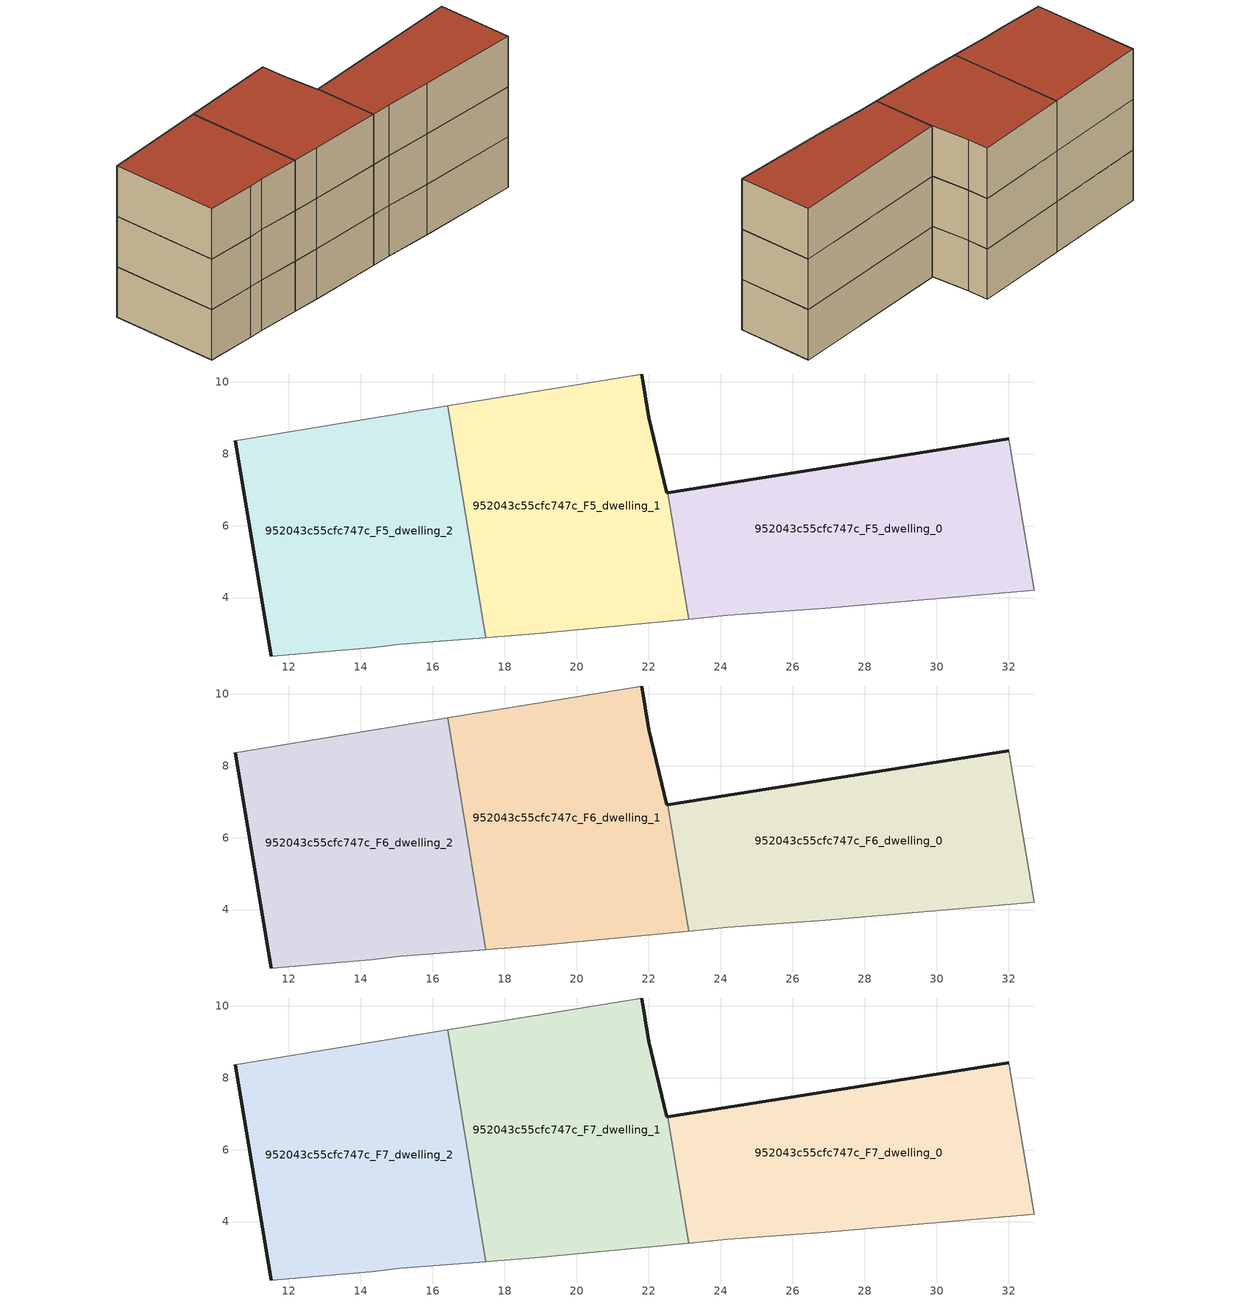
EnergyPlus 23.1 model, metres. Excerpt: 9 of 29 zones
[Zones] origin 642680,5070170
952043c55cfc747c_F5_dwelling_0
 floor to 952043c55cfc747c_F4_dwelling_0 (EU_floor_Construction): 32.71,4.21 32.01,8.41 22.53,6.91 23.11,3.4 24.2,3.51 26.9,3.71 z15
 wall outside (EU_wall_Construction): 22.53,6.91 32.01,8.41 z15:18
 wall adiabatic (EU_wall_Construction): 32.01,8.41 32.71,4.21 26.9,3.71 24.2,3.51 23.11,3.4 z15:18
 wall to 952043c55cfc747c_F5_dwelling_1 (EU_wall_Construction): 23.11,3.4 22.53,6.91 z15:18
952043c55cfc747c_F5_dwelling_1
 floor to 952043c55cfc747c_F4_dwelling_1 (EU_floor_Construction): 23.11,3.4 22.53,6.91 22.5,6.91 22,9.01 21.8,10.21 16.41,9.33 17.47,2.89 19,3.01 z15
 wall outside (EU_wall_Construction): 21.8,10.21 22,9.01 22.5,6.91 22.53,6.91 z15:18
 wall adiabatic (EU_wall_Construction): 23.11,3.4 19,3.01 17.47,2.89 / 16.41,9.33 21.8,10.21 z15:18
 wall to 952043c55cfc747c_F5_dwelling_2 (EU_wall_Construction): 17.47,2.89 16.41,9.33 z15:18
952043c55cfc747c_F5_dwelling_2
 floor to 952043c55cfc747c_F4_dwelling_2 (EU_floor_Construction): 17.47,2.89 16.41,9.33 10.51,8.36 11.5,2.38 14.29,2.61 15.09,2.71 z15
 wall outside (EU_wall_Construction): 11.5,2.38 10.52,8.36 z15:18
 wall adiabatic (EU_wall_Construction): 10.52,8.36 16.41,9.33 / 17.47,2.89 15.09,2.71 14.29,2.61 11.5,2.38 z15:18
952043c55cfc747c_F6_dwelling_0
 floor to 952043c55cfc747c_F5_dwelling_0 (EU_floor_Construction): 32.71,4.21 32.01,8.41 22.53,6.91 23.11,3.4 24.2,3.51 26.9,3.71 z18
 wall outside (EU_wall_Construction): 22.53,6.91 32.01,8.41 z18:21
 wall adiabatic (EU_wall_Construction): 32.01,8.41 32.71,4.21 26.9,3.71 24.2,3.51 23.11,3.4 z18:21
 wall to 952043c55cfc747c_F6_dwelling_1 (EU_wall_Construction): 23.11,3.4 22.53,6.91 z18:21
952043c55cfc747c_F6_dwelling_1
 floor to 952043c55cfc747c_F5_dwelling_1 (EU_floor_Construction): 23.11,3.4 22.53,6.91 22.5,6.91 22,9.01 21.8,10.21 16.41,9.33 17.47,2.89 19,3.01 z18
 wall outside (EU_wall_Construction): 21.8,10.21 22,9.01 22.5,6.91 22.53,6.91 z18:21
 wall adiabatic (EU_wall_Construction): 23.11,3.4 19,3.01 17.47,2.89 / 16.41,9.33 21.8,10.21 z18:21
 wall to 952043c55cfc747c_F6_dwelling_2 (EU_wall_Construction): 17.47,2.89 16.41,9.33 z18:21
952043c55cfc747c_F6_dwelling_2
 floor to 952043c55cfc747c_F5_dwelling_2 (EU_floor_Construction): 17.47,2.89 16.41,9.33 10.51,8.36 11.5,2.38 14.29,2.61 15.09,2.71 z18
 wall outside (EU_wall_Construction): 11.5,2.38 10.52,8.36 z18:21
 wall adiabatic (EU_wall_Construction): 10.52,8.36 16.41,9.33 / 17.47,2.89 15.09,2.71 14.29,2.61 11.5,2.38 z18:21
952043c55cfc747c_F7_dwelling_0
 floor to 952043c55cfc747c_F6_dwelling_0 (EU_floor_Construction): 32.71,4.21 32.01,8.41 22.53,6.91 23.11,3.4 24.2,3.51 26.9,3.71 z21
 wall outside (EU_wall_Construction): 22.53,6.91 32.01,8.41 z21:24
 wall adiabatic (EU_wall_Construction): 32.01,8.41 32.71,4.21 26.9,3.71 24.2,3.51 23.11,3.4 z21:24
 wall to 952043c55cfc747c_F7_dwelling_1 (EU_wall_Construction): 23.11,3.4 22.53,6.91 z21:24
 roof outside (EU_roof_Construction): 32.01,8.41 32.71,4.21 26.9,3.71 24.2,3.51 23.11,3.4 22.53,6.91 z24
952043c55cfc747c_F7_dwelling_1
 floor to 952043c55cfc747c_F6_dwelling_1 (EU_floor_Construction): 23.11,3.4 22.53,6.91 22.5,6.91 22,9.01 21.8,10.21 16.41,9.33 17.47,2.89 19,3.01 z21
 wall outside (EU_wall_Construction): 21.8,10.21 22,9.01 22.5,6.91 22.53,6.91 z21:24
 wall adiabatic (EU_wall_Construction): 23.11,3.4 19,3.01 17.47,2.89 / 16.41,9.33 21.8,10.21 z21:24
 wall to 952043c55cfc747c_F7_dwelling_2 (EU_wall_Construction): 17.47,2.89 16.41,9.33 z21:24
 roof outside (EU_roof_Construction): 21.8,10.21 22,9.01 22.5,6.91 22.53,6.91 23.11,3.4 19,3.01 17.47,2.89 16.41,9.33 z24
952043c55cfc747c_F7_dwelling_2
 floor to 952043c55cfc747c_F6_dwelling_2 (EU_floor_Construction): 17.47,2.89 16.41,9.33 10.51,8.36 11.5,2.38 14.29,2.61 15.09,2.71 z21
 wall outside (EU_wall_Construction): 11.5,2.38 10.52,8.36 z21:24
 wall adiabatic (EU_wall_Construction): 10.52,8.36 16.41,9.33 / 17.47,2.89 15.09,2.71 14.29,2.61 11.5,2.38 z21:24
 roof outside (EU_roof_Construction): 16.41,9.33 17.47,2.89 15.09,2.71 14.29,2.61 11.5,2.38 10.52,8.36 z24
[Building]
EU S2 Campaign: North Axis=0; Terrain=City; Solar Distribution=FullExterior
[Site:Location]
Lyon-Bron: Latitude=45.75; Longitude=5; Time Zone=1; Elevation=198
[SizingPeriod:WeatherFileDays]
AnnualSizingPeriod: Begin Month=1; Begin Day of Month=1; End Month=12; End Day of Month=31; Day of Week for Start Day=Monday; Use Weather File Daylight Saving Period=No; Use Weather File Rain and Snow Indicators=No
[MATERIAL]
EU_InternalMass_Material: Roughness=MediumRough; Thickness=0.1; Conductivity=1; Density=1800; Specific Heat=900; Thermal Absorptance=0.9; Solar Absorptance=0.7; Visible Absorptance=0.7
[MATERIAL:NOMASS] Roughness=MediumRough; Thermal Absorptance=0.9; Solar Absorptance=0.7; Visible Absorptance=0.7
Name | Thermal Resistance
EU_wall_NoMass | 0.776494
EU_roof_NoMass | 0.486893
EU_floor_NoMass | 0.421597
[CONSTRUCTION]
EU_wall_Construction: EU_wall_NoMass
EU_roof_Construction: EU_roof_NoMass
EU_floor_Construction: EU_floor_NoMass
EU_InternalMass_Construction: EU_InternalMass_Material
[ZONE] Type=1; Multiplier=1; Ceiling Height=autocalculate; Floor Area=autocalculate; Part of Total Floor Area=Yes
Name | Volume
952043c55cfc747c_F5_dwelling_0; 952043c55cfc747c_F6_dwelling_0; 952043c55cfc747c_F7_dwelling_0 | 112.693
952043c55cfc747c_F5_dwelling_1; 952043c55cfc747c_F6_dwelling_1; 952043c55cfc747c_F7_dwelling_1 | 112.707
952043c55cfc747c_F5_dwelling_2; 952043c55cfc747c_F6_dwelling_2; 952043c55cfc747c_F7_dwelling_2 | 112.688
[INTERNALMASS] Construction=EU_InternalMass_Construction
Name | Zone or ZoneList | Surface Area
952043c55cfc747c_F5_dwelling_0_EU_InternalMass | 952043c55cfc747c_F5_dwelling_0 | 37.168
952043c55cfc747c_F5_dwelling_1_EU_InternalMass | 952043c55cfc747c_F5_dwelling_1 | 63.0024
952043c55cfc747c_F5_dwelling_2_EU_InternalMass | 952043c55cfc747c_F5_dwelling_2 | 50.0878
952043c55cfc747c_F6_dwelling_0_EU_InternalMass | 952043c55cfc747c_F6_dwelling_0 | 37.168
952043c55cfc747c_F6_dwelling_1_EU_InternalMass | 952043c55cfc747c_F6_dwelling_1 | 63.0024
952043c55cfc747c_F6_dwelling_2_EU_InternalMass | 952043c55cfc747c_F6_dwelling_2 | 50.0878
952043c55cfc747c_F7_dwelling_0_EU_InternalMass | 952043c55cfc747c_F7_dwelling_0 | 37.168
952043c55cfc747c_F7_dwelling_1_EU_InternalMass | 952043c55cfc747c_F7_dwelling_1 | 63.0024
952043c55cfc747c_F7_dwelling_2_EU_InternalMass | 952043c55cfc747c_F7_dwelling_2 | 50.0878
[OTHEREQUIPMENT] Fuel Type=Electricity; Design Level Calculation Method=Watts/Area; Power per Zone Floor Area=1; Fraction Latent=0; Fraction Radiant=0; Fraction Lost=0; Carbon Dioxide Generation Rate=0; EndUse Subcategory=EU_Step8_InternalGains
Name | Zone or ZoneList or Space or SpaceList | Schedule
EU_Step8_InternalGain_952043c55cfc747c_F5_dwelling_0_f000 | 952043c55cfc747c_F5_dwelling_0 | EU_Step8_GainSchedule_952043c55cfc747c_F5_dwelling_0_f000
EU_Step8_InternalGain_952043c55cfc747c_F5_dwelling_1_f000 | 952043c55cfc747c_F5_dwelling_1 | EU_Step8_GainSchedule_952043c55cfc747c_F5_dwelling_1_f000
EU_Step8_InternalGain_952043c55cfc747c_F5_dwelling_2_f000 | 952043c55cfc747c_F5_dwelling_2 | EU_Step8_GainSchedule_952043c55cfc747c_F5_dwelling_2_f000
EU_Step8_InternalGain_952043c55cfc747c_F6_dwelling_0_f000 | 952043c55cfc747c_F6_dwelling_0 | EU_Step8_GainSchedule_952043c55cfc747c_F6_dwelling_0_f000
EU_Step8_InternalGain_952043c55cfc747c_F6_dwelling_1_f000 | 952043c55cfc747c_F6_dwelling_1 | EU_Step8_GainSchedule_952043c55cfc747c_F6_dwelling_1_f000
EU_Step8_InternalGain_952043c55cfc747c_F6_dwelling_2_f000 | 952043c55cfc747c_F6_dwelling_2 | EU_Step8_GainSchedule_952043c55cfc747c_F6_dwelling_2_f000
EU_Step8_InternalGain_952043c55cfc747c_F7_dwelling_0_f000 | 952043c55cfc747c_F7_dwelling_0 | EU_Step8_GainSchedule_952043c55cfc747c_F7_dwelling_0_f000
EU_Step8_InternalGain_952043c55cfc747c_F7_dwelling_1_f000 | 952043c55cfc747c_F7_dwelling_1 | EU_Step8_GainSchedule_952043c55cfc747c_F7_dwelling_1_f000
EU_Step8_InternalGain_952043c55cfc747c_F7_dwelling_2_f000 | 952043c55cfc747c_F7_dwelling_2 | EU_Step8_GainSchedule_952043c55cfc747c_F7_dwelling_2_f000
[ZONEVENTILATION:DESIGNFLOWRATE] Schedule=EU_AlwaysOn; Design Flow Rate Calculation Method=AirChanges/Hour; Air Changes per Hour=0.693814; Ventilation Type=Natural; Fan Pressure Rise=0; Fan Total Efficiency=1; Constant Term Coefficient=1; Temperature Term Coefficient=0; Velocity Term Coefficient=0; Velocity Squared Term Coefficient=0; Minimum Indoor Temperature=-100; Maximum Indoor Temperature=100; Delta Temperature=-100; Minimum Outdoor Temperature=-100; Maximum Outdoor Temperature=100; Maximum Wind Speed=40
Name | Zone or ZoneList or Space or SpaceList
EU_ConstantAir_952043c55cfc747c_F5_dwelling_0 | 952043c55cfc747c_F5_dwelling_0
EU_ConstantAir_952043c55cfc747c_F5_dwelling_1 | 952043c55cfc747c_F5_dwelling_1
EU_ConstantAir_952043c55cfc747c_F5_dwelling_2 | 952043c55cfc747c_F5_dwelling_2
EU_ConstantAir_952043c55cfc747c_F6_dwelling_0 | 952043c55cfc747c_F6_dwelling_0
EU_ConstantAir_952043c55cfc747c_F6_dwelling_1 | 952043c55cfc747c_F6_dwelling_1
EU_ConstantAir_952043c55cfc747c_F6_dwelling_2 | 952043c55cfc747c_F6_dwelling_2
EU_ConstantAir_952043c55cfc747c_F7_dwelling_0 | 952043c55cfc747c_F7_dwelling_0
EU_ConstantAir_952043c55cfc747c_F7_dwelling_1 | 952043c55cfc747c_F7_dwelling_1
EU_ConstantAir_952043c55cfc747c_F7_dwelling_2 | 952043c55cfc747c_F7_dwelling_2
[HVACTEMPLATE:THERMOSTAT] Constant Heating Setpoint=20; Constant Cooling Setpoint=50
EU_HeatOnly_952043c55cfc747c_F4_dwelling_2; EU_HeatOnly_952043c55cfc747c_F4_dwelling_3; EU_HeatOnly_952043c55cfc747c_F5_dwelling_0; EU_HeatOnly_952043c55cfc747c_F5_dwelling_1; EU_HeatOnly_952043c55cfc747c_F5_dwelling_2; EU_HeatOnly_952043c55cfc747c_F6_dwelling_0; EU_HeatOnly_952043c55cfc747c_F6_dwelling_1; EU_HeatOnly_952043c55cfc747c_F6_dwelling_2; EU_HeatOnly_952043c55cfc747c_F7_dwelling_0; EU_HeatOnly_952043c55cfc747c_F7_dwelling_1; EU_HeatOnly_952043c55cfc747c_F7_dwelling_2
[HVACTEMPLATE:ZONE:IDEALLOADSAIRSYSTEM] System Availability Schedule=EU_AlwaysOn; Maximum Heating Supply Air Temperature=50; Minimum Cooling Supply Air Temperature=13; Maximum Heating Supply Air Humidity Ratio=0.0156; Minimum Cooling Supply Air Humidity Ratio=0.0077; Heating Limit=NoLimit; Cooling Limit=NoLimit; Heating Availability Schedule=EU_AlwaysOn; Cooling Availability Schedule=EU_CoolingOff; Dehumidification Control Type=ConstantSensibleHeatRatio; Cooling Sensible Heat Ratio=0.7; Dehumidification Setpoint=60; Humidification Control Type=None; Humidification Setpoint=30; Outdoor Air Method=None; Outdoor Air Flow Rate per Person=0.00944; Outdoor Air Flow Rate per Zone Floor Area=0; Outdoor Air Flow Rate per Zone=0; Demand Controlled Ventilation Type=None; Outdoor Air Economizer Type=NoEconomizer; Heat Recovery Type=None; Sensible Heat Recovery Effectiveness=0.7; Latent Heat Recovery Effectiveness=0.65
Name | Template Thermostat
952043c55cfc747c_F5_dwelling_0 | EU_HeatOnly_952043c55cfc747c_F5_dwelling_0
952043c55cfc747c_F5_dwelling_1 | EU_HeatOnly_952043c55cfc747c_F5_dwelling_1
952043c55cfc747c_F5_dwelling_2 | EU_HeatOnly_952043c55cfc747c_F5_dwelling_2
952043c55cfc747c_F6_dwelling_0 | EU_HeatOnly_952043c55cfc747c_F6_dwelling_0
952043c55cfc747c_F6_dwelling_1 | EU_HeatOnly_952043c55cfc747c_F6_dwelling_1
952043c55cfc747c_F6_dwelling_2 | EU_HeatOnly_952043c55cfc747c_F6_dwelling_2
952043c55cfc747c_F7_dwelling_0 | EU_HeatOnly_952043c55cfc747c_F7_dwelling_0
952043c55cfc747c_F7_dwelling_1 | EU_HeatOnly_952043c55cfc747c_F7_dwelling_1
952043c55cfc747c_F7_dwelling_2 | EU_HeatOnly_952043c55cfc747c_F7_dwelling_2
[SIZING:ZONE] Zone Cooling Design Supply Air Temperature Input Method=SupplyAirTemperature; Zone Cooling Design Supply Air Temperature=13; Zone Heating Design Supply Air Temperature Input Method=SupplyAirTemperature; Zone Heating Design Supply Air Temperature=50; Zone Cooling Design Supply Air Humidity Ratio=0.008; Zone Heating Design Supply Air Humidity Ratio=0.008; Cooling Design Air Flow Method=DesignDay; Cooling Design Air Flow Rate=0; Cooling Minimum Air Flow per Zone Floor Area=0.000762; Cooling Minimum Air Flow=0; Cooling Minimum Air Flow Fraction=0.2; Heating Design Air Flow Method=DesignDay; Heating Design Air Flow Rate=0; Heating Maximum Air Flow per Zone Floor Area=0.002032; Heating Maximum Air Flow=0.141576; Heating Maximum Air Flow Fraction=0.3; Account for Dedicated Outdoor Air System=No; Dedicated Outdoor Air System Control Strategy=NeutralSupplyAir; Dedicated Outdoor Air Low Setpoint Temperature for Design=autosize; Dedicated Outdoor Air High Setpoint Temperature for Design=autosize; Zone Load Sizing Method=Sensible Load Only No Latent Load; Zone Latent Cooling Design Supply Air Humidity Ratio Input Method=HumidityRatioDifference; Zone Cooling Design Supply Air Humidity Ratio Difference=0.005; Zone Latent Heating Design Supply Air Humidity Ratio Input Method=HumidityRatioDifference; Zone Humidification Design Supply Air Humidity Ratio Difference=0.005
952043c55cfc747c_F5_dwelling_0; 952043c55cfc747c_F5_dwelling_1; 952043c55cfc747c_F5_dwelling_2; 952043c55cfc747c_F6_dwelling_0; 952043c55cfc747c_F6_dwelling_1; 952043c55cfc747c_F6_dwelling_2; 952043c55cfc747c_F7_dwelling_0; 952043c55cfc747c_F7_dwelling_1; 952043c55cfc747c_F7_dwelling_2
[SCHEDULE:CONSTANT]
Name | Hourly Value
EU_AlwaysOn | 1
EU_CoolingOff | 0
[SCHEDULE:FILE] Column Number=1; Rows to Skip at Top=0; Number of Hours of Data=8760; Column Separator=Comma; Interpolate to Timestep=No; Minutes per Item=60; Adjust Schedule for Daylight Savings=Yes
Name | File
EU_Step8_GainSchedule_952043c55cfc747c_F5_dwelling_0_f000 | ../../schedules/952043c55cfc747c/952043c55cfc747c_F5_dwelling_0_f000_gain.csv
EU_Step8_GainSchedule_952043c55cfc747c_F5_dwelling_1_f000 | ../../schedules/952043c55cfc747c/952043c55cfc747c_F5_dwelling_1_f000_gain.csv
EU_Step8_GainSchedule_952043c55cfc747c_F5_dwelling_2_f000 | ../../schedules/952043c55cfc747c/952043c55cfc747c_F5_dwelling_2_f000_gain.csv
EU_Step8_GainSchedule_952043c55cfc747c_F6_dwelling_0_f000 | ../../schedules/952043c55cfc747c/952043c55cfc747c_F6_dwelling_0_f000_gain.csv
EU_Step8_GainSchedule_952043c55cfc747c_F6_dwelling_1_f000 | ../../schedules/952043c55cfc747c/952043c55cfc747c_F6_dwelling_1_f000_gain.csv
EU_Step8_GainSchedule_952043c55cfc747c_F6_dwelling_2_f000 | ../../schedules/952043c55cfc747c/952043c55cfc747c_F6_dwelling_2_f000_gain.csv
EU_Step8_GainSchedule_952043c55cfc747c_F7_dwelling_0_f000 | ../../schedules/952043c55cfc747c/952043c55cfc747c_F7_dwelling_0_f000_gain.csv
EU_Step8_GainSchedule_952043c55cfc747c_F7_dwelling_1_f000 | ../../schedules/952043c55cfc747c/952043c55cfc747c_F7_dwelling_1_f000_gain.csv
EU_Step8_GainSchedule_952043c55cfc747c_F7_dwelling_2_f000 | ../../schedules/952043c55cfc747c/952043c55cfc747c_F7_dwelling_2_f000_gain.csv
